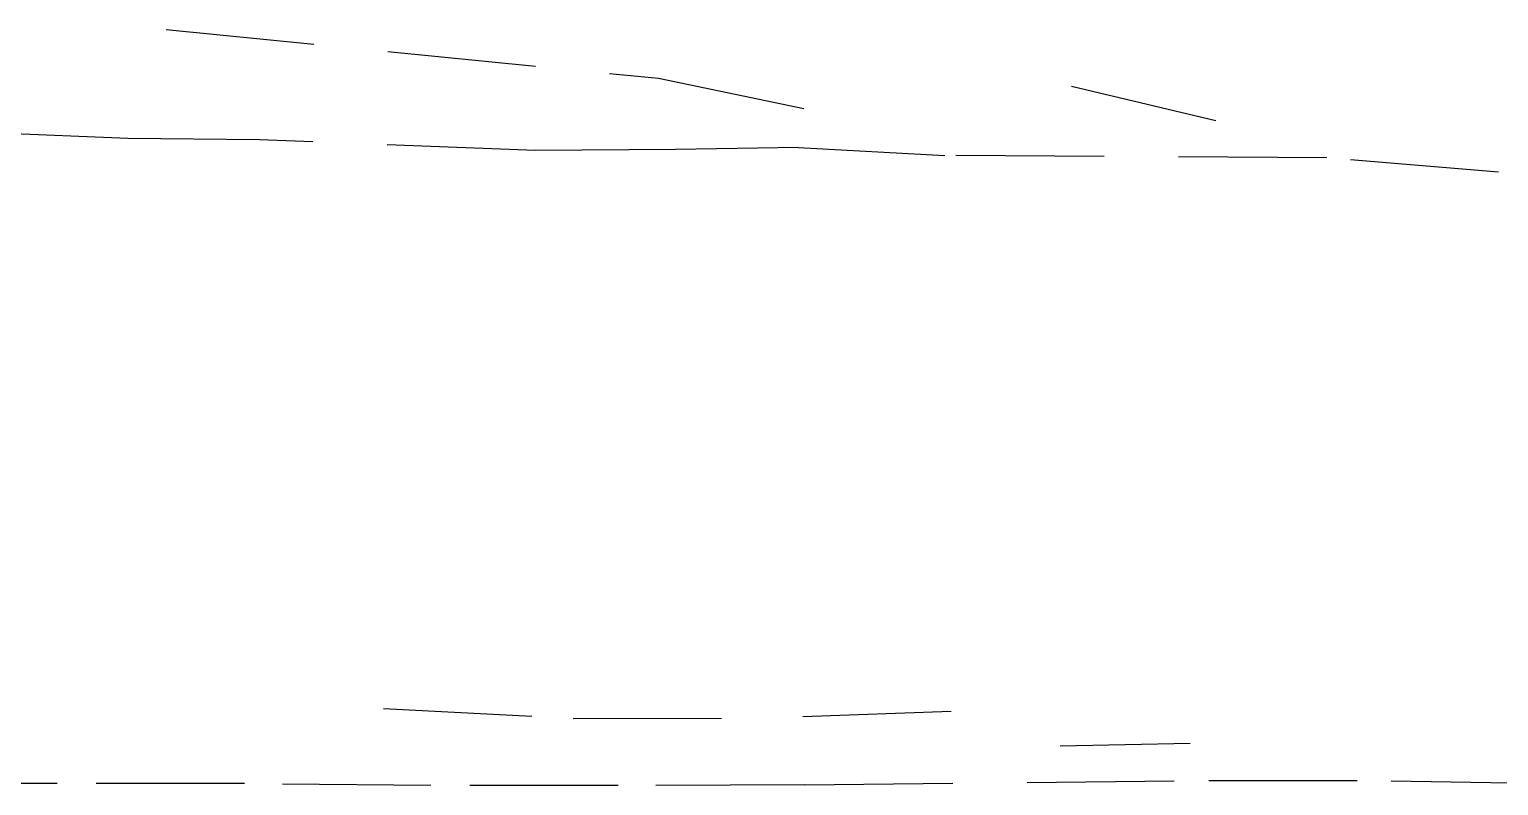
# Model space of a CAD drawing. Header units: millimetres. Extents: x 0 to 460473, y -68369 to 85219.
# Drawn here: x 231285.7 to 231347.5, y -38099.7 to -38067.9 of the extents above; entities that cross this region are included whole.
import ezdxf

# ---------------------------------------------------------------- set-up
doc = ezdxf.new("R2010")
doc.units = ezdxf.units.MM
doc.header["$LTSCALE"] = 50
doc.linetypes.add('HIDDEN2', pattern=[0.1875, 0.125, -0.0625])
doc.layers.add('hid', color=8, linetype='HIDDEN2')

msp = doc.modelspace()

# ---------------------------------------------------------------- linework, layer by layer
at = {"layer": 'hid'}
for p, q in [((231291.4095443, -38067.89425605), (231312.13715781, -38069.95094332)), ((231312.13715781, -38069.95094332), (231319.74668836, -38071.53303608)), ((231335.59851772, -38071.74767011), (231328.03548392, -38069.93927842)), ((231289.79584461, -38072.48422478), (231282.3389284, -38072.18860306)), ((231295.34526917, -38072.54354909), (231289.79584461, -38072.48422478)), ((231306.9546451, -38072.99381396), (231295.34526917, -38072.54354909)), ((231312.85766994, -38072.95048721), (231306.9546451, -38072.99381396)), ((231318.03793281, -38072.8738322), (231312.85766994, -38072.95048721)), ((231318.03793281, -38072.8738322), (231324.18600302, -38073.20344875)), ((231354.48182265, -38072.99181426), (231347.5018731, -38073.91100783)), ((231340.27369089, -38073.30343355), (231324.18600302, -38073.20344875)), ((231347.5018731, -38073.91100783), (231340.27369089, -38073.30343355)), ((231300.56359188, -38096.5009062), (231308.54190914, -38096.90951074)), ((231308.54190914, -38096.90951074), (231316.52097636, -38096.90651119)), ((231324.45748404, -38096.6238875), (231316.52097636, -38096.90651119)), ((231334.51803075, -38097.96601676), (231329.05391272, -38098.08633179)), ((231286.81536546, -38099.6484276), (231280.90461375, -38099.66152602)), ((231294.71100101, -38099.65875936), (231286.81536546, -38099.6484276)), ((231302.55376525, -38099.74307987), (231294.71100101, -38099.65875936)), ((231318.28185326, -38099.70475237), (231333.84832757, -38099.54777624)), ((231341.55216402, -38099.53544478), (231333.84832757, -38099.54777624)), ((231349.23162718, -38099.65509325), (231341.55216402, -38099.53544478)), ((231310.43833907, -38099.73808063), (231302.55376525, -38099.74307987)), ((231318.28185326, -38099.70475237), (231310.43833907, -38099.73808063))]:
    msp.add_line(p, q, dxfattribs=at)

doc.saveas('drawing.dxf')
